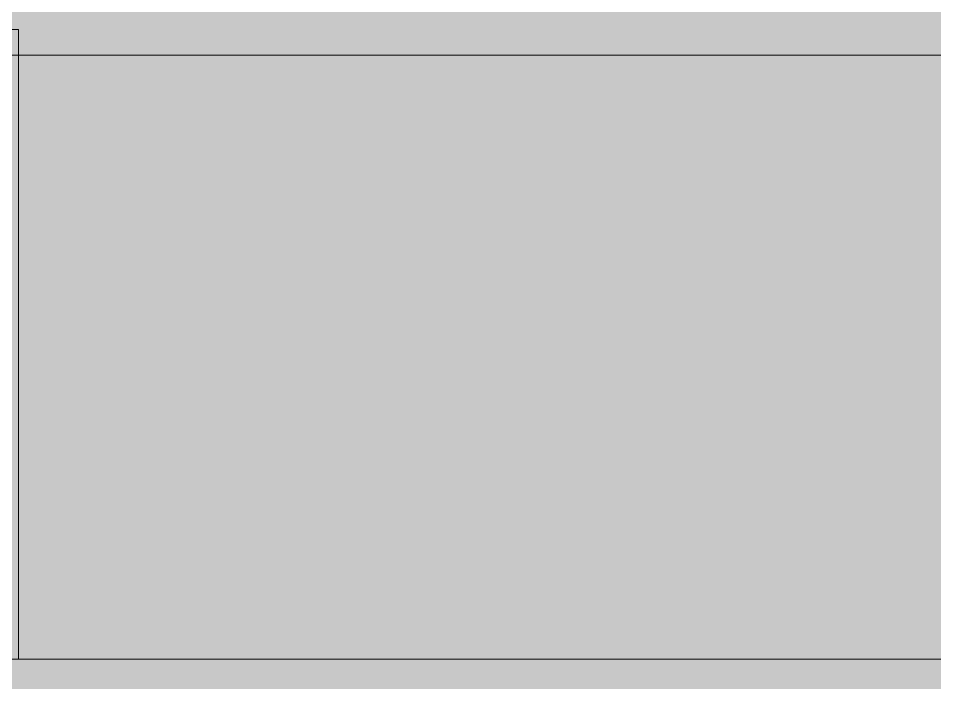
# Model space of a CAD drawing. Header units: centimetres. Extents: x -4381 to 5639, y -3920 to 4826.
# Drawn here: x 113.08 to 117.63, y 28.787 to 32.086 of the extents above; entities that cross this region are included whole.
import ezdxf
from ezdxf.xclip import XClip

# ---------------------------------------------------------------- set-up
doc = ezdxf.new("R2010")
doc.units = ezdxf.units.CM
doc.header["$MEASUREMENT"] = 0
doc.header["$XCLIPFRAME"] = 0
doc.set_wipeout_variables(frame=1)
doc.linetypes.add('Wipeout_Contour', pattern=[100, 0, -100])
for name, color, linetype, lineweight in [('0_Pen_No__1', 7, 'Continuous', 5), ('Dalles_Pen_No__1', 7, 'Continuous', 5), ('Structural - Bearing_Pen_No__1', 7, 'Continuous', 5)]:
    doc.layers.add(name, color=color, linetype=linetype, lineweight=lineweight)
for name, color, linetype, lineweight, true_color in [('0_Pen_No__161', 7, 'Continuous', 5, 0x6a6a6a), ('Dalles_Pen_No__178', 7, 'Continuous', 5, 0xbda888), ('Structural - Bearing_Pen_No__102', 7, 'Continuous', 5, 0xcccccc)]:
    doc.layers.add(name, color=color, linetype=linetype, lineweight=lineweight, true_color=true_color)
for name, color, linetype in [('Dalles', 7, 'Continuous'), ('Drawing & Figure', 7, 'Continuous'), ('Structural - Bearing', 7, 'Continuous')]:
    doc.layers.add(name, color=color, linetype=linetype)

# ---------------------------------------------------------------- blocks, each defined once
blk = doc.blocks.new('Drawing_12_12', base_point=(564.4384, 32.2036))
at = {"color": 254, "linetype": 'Wipeout_Contour', "lineweight": 0, "ltscale": 517.750826}
blk.add_wipeout([(113.0797, 32.2036), (113.0797, 31.9036), (137.6797, 31.9036), (137.6797, 32.2036)], dxfattribs=at).dxf.layer = 'Dalles'
at = {"layer": 'Dalles_Pen_No__178', "linetype": 'Continuous', "ltscale": 10}
blk.add_hatch(color=256, dxfattribs=at).paths.add_polyline_path([(113.0797, 32.2036), (113.0797, 31.9036), (137.6797, 31.9036), (137.6797, 32.2036)])
at = {"layer": '0_Pen_No__161', "linetype": 'Continuous', "ltscale": 10}
blk.add_line((113.0797, 32.0299), (111.5797, 32.0299), dxfattribs=at)
at = {"color": 254, "linetype": 'Wipeout_Contour', "lineweight": 0, "ltscale": 516.172356}
blk.add_wipeout([(113.0797, 31.9036), (113.0797, 28.9036), (137.6797, 28.9036), (137.6797, 31.9036)], dxfattribs=at).dxf.layer = 'Structural - Bearing'
at = {"layer": 'Structural - Bearing_Pen_No__102', "linetype": 'Continuous', "ltscale": 10}
blk.add_hatch(color=256, dxfattribs=at).paths.add_polyline_path([(113.0797, 31.9036), (113.0797, 28.9036), (137.6797, 28.9036), (137.6797, 31.9036)])
at = {"layer": '0_Pen_No__161', "linetype": 'Continuous', "ltscale": 10}
for p, q in [((113.0797, 31.9036), (113.0797, 32.0299)), ((113.0797, 31.9036), (111.5797, 31.9036)), ((113.0797, 31.7988), (113.0797, 31.9036))]:
    blk.add_line(p, q, dxfattribs=at)
at = {"layer": 'Structural - Bearing_Pen_No__1', "linetype": 'Continuous', "ltscale": 10}
blk.add_line((137.6797, 31.9036), (113.0797, 31.9036), dxfattribs=at)
at = {"color": 254, "linetype": 'Wipeout_Contour', "lineweight": 0, "ltscale": 526.47688}
blk.add_wipeout([(111.2797, 28.9036), (111.2797, 28.6036), (145.5167, 28.6036), (145.5167, 28.9036)], dxfattribs=at).dxf.layer = 'Dalles'
at = {"layer": '0_Pen_No__1', "linetype": 'Continuous', "lineweight": 0, "ltscale": 10, "true_color": 0x000000}
blk.add_hatch(color=18, dxfattribs=at).paths.add_polyline_path([(101.4427, 23.6254), (149.8555, 23.6254), (149.8555, 33.2657), (149.6465, 33.2293), (147.352, 33.3407), (145.8167, 33.4036), (145.8167, 29.4613), (145.5167, 29.1613), (145.5167, 33.8422), (144.6021, 33.4731), (143.9824, 33.1397), (142.0701, 32.7016), (140.0959, 32.5109), (137.6797, 32.2036), (137.6797, 32.142), (111.0333, 32.142), (109.0333, 32.142), (105.2231, 32.3172), (105.2247, 29.4616), (104.9231, 29.16), (104.9231, 32.3177), (101.4427, 32.1658)])
at = {"layer": 'Dalles_Pen_No__178', "linetype": 'Continuous', "ltscale": 10}
blk.add_hatch(color=256, dxfattribs=at).paths.add_polyline_path([(111.2797, 28.9036), (111.2797, 28.6036), (145.5167, 28.6036), (145.5167, 28.9036)])
at = {"layer": 'Dalles_Pen_No__1', "linetype": 'Continuous', "ltscale": 10}
for p, q in [((113.0797, 28.9036), (111.5797, 28.9036)), ((137.6797, 28.9036), (113.0797, 28.9036))]:
    blk.add_line(p, q, dxfattribs=at)
at = {"layer": 'Structural - Bearing_Pen_No__1', "linetype": 'Continuous', "ltscale": 10}
for p, q in [((113.0797, 28.9036), (113.0797, 31.7988)), ((137.6797, 28.9036), (113.0797, 28.9036))]:
    blk.add_line(p, q, dxfattribs=at)

msp = doc.modelspace()

# ---------------------------------------------------------------- block references
at = {"layer": 'Drawing & Figure', "color": 151, "linetype": 'Continuous', "lineweight": 5, "ltscale": 10, "true_color": 0x80c2ff}
ref = msp.add_blockref('Drawing_12_12', (564.43842, 32.20361), dxfattribs=at)
XClip(ref).set_block_clipping_path([(101.4426918859, 23.6253966175), (149.8554874385, 45.1170657245)])

doc.saveas('drawing.dxf')
